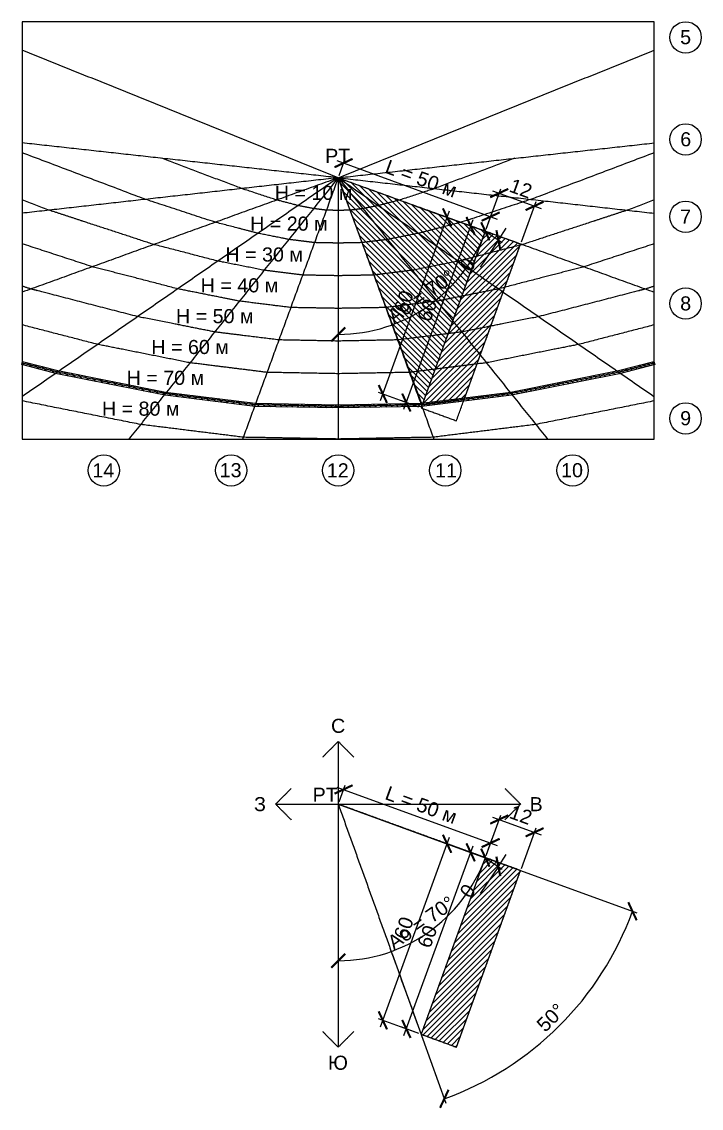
# Model space of a CAD drawing. Header units: metres. Extents: x -136 to 1605, y -2105 to 333.
# Drawn here: x 198.9 to 415.9, y -497.1 to -150.2 of the extents above; entities that cross this region are included whole.
import ezdxf

# ---------------------------------------------------------------- set-up
doc = ezdxf.new("R2010")
doc.units = ezdxf.units.M
doc.layers.add('118', color=7, linetype='Continuous', true_color=0x000000)
doc.styles.add('Meters Architectural', font='arial.ttf')
doc.dimstyles.new('Meters Architectural', dxfattribs={"dimscale": 1.5, "dimtxt": 3, "dimasz": 3, "dimexe": 1, "dimexo": 0.5, "dimgap": 1, "dimtad": 1, "dimtoh": 1, "dimdec": 0, "dimzin": 1, "dimdsep": 46, "dimtxsty": 'Meters Architectural', "dimblk": 'ARCHTICK', "dimcen": 3, "dimdle": 1.5, "dimadec": 0, "dimazin": 1, "dimtfac": 1, "dimtdec": 4, "dimtix": 1, "dimtofl": 0, "dimtmove": 1, "dimatfit": 3, "dimldrblk": 'OPEN90', "dimfxl": 1, "dimtolj": 1, "dimtzin": 1, "dimarcsym": 0})

# ---------------------------------------------------------------- blocks, each defined once
blk = doc.blocks.new('_ArchTick')
at = {"color": 0, "linetype": 'ByBlock', "const_width": 0.15}
blk.add_lwpolyline([(-0.5, -0.5), (0.5, 0.5)], dxfattribs=at)
blk = doc.blocks.new('*D4')
at = {"layer": '118', "color": 0, "lineweight": -2}
for p, q in [((300.26, -199.3), (302.22, -193.89)), ((299.6, -194.53), (350.81, -213.17)), ((347.24, -216.4), (349.21, -210.99))]:
    blk.add_line(p, q, dxfattribs=at)
at = {"layer": 'Defpoints', "color": 0}
for p in [(300, -200), (348.69, -212.4), (346.98, -217.1)]:
    blk.add_point(p, dxfattribs=at)
at = {"layer": '118', "color": 0, "lineweight": -2, "xscale": 4.5, "yscale": 4.5, "zscale": 4.5}
for p, rotation in [((301.71, -195.3), 160), ((348.69, -212.4), 340)]:
    blk.add_blockref('_ArchTick', p, dxfattribs=dict(at, rotation=rotation))
at = {"layer": '118', "color": 0, "insert": (326.5, -200.28), "char_height": 4.5, "attachment_point": 5, "rotation": 340, "style": 'Meters Architectural'}
blk.add_mtext('\\A1;L = 50 м', dxfattribs=at)
blk = doc.blocks.new('*D5')
at = {"layer": '118', "color": 0, "lineweight": -2}
for p, q in [((299.6, -394.53), (350.81, -413.17)), ((300.26, -399.3), (302.22, -393.89)), ((347.24, -416.4), (349.21, -410.99))]:
    blk.add_line(p, q, dxfattribs=at)
at = {"layer": 'Defpoints', "color": 0}
for p in [(300, -400), (348.69, -412.4), (346.98, -417.1)]:
    blk.add_point(p, dxfattribs=at)
at = {"layer": '118', "color": 0, "lineweight": -2, "xscale": 4.5, "yscale": 4.5, "zscale": 4.5}
for p, rotation in [((301.71, -395.3), 160), ((348.69, -412.4), 340)]:
    blk.add_blockref('_ArchTick', p, dxfattribs=dict(at, rotation=rotation))
at = {"layer": '118', "color": 0, "insert": (326.5, -400.28), "char_height": 4.5, "attachment_point": 5, "rotation": 340, "style": 'Meters Architectural'}
blk.add_mtext('\\A1;L = 50 м', dxfattribs=at)
blk = doc.blocks.new('*D12')
at = {"layer": '118', "color": 0, "lineweight": -2}
for p, q in [((321, -273.89), (343.06, -213.28)), ((346.28, -216.84), (340.88, -214.88)), ((325.76, -273.23), (320.36, -271.26))]:
    blk.add_line(p, q, dxfattribs=at)
at = {"layer": 'Defpoints', "color": 0}
for p in [(342.29, -215.39), (346.98, -217.1), (326.46, -273.48)]:
    blk.add_point(p, dxfattribs=at)
at = {"layer": '118', "color": 0, "lineweight": -2, "xscale": 4.5, "yscale": 4.5, "zscale": 4.5}
for p, rotation in [((342.29, -215.39), 70.00000000000003), ((321.76, -271.77), 250)]:
    blk.add_blockref('_ArchTick', p, dxfattribs=dict(at, rotation=rotation))
at = {"layer": '118', "color": 0, "insert": (328.46, -242.28), "char_height": 4.5, "attachment_point": 5, "rotation": 70, "style": 'Meters Architectural'}
blk.add_mtext('\\A1;60', dxfattribs=at)
blk = doc.blocks.new('*D13')
at = {"layer": '118', "color": 0, "lineweight": -2}
for p, q in [((347.61, -217.52), (352.39, -220.71)), ((347.61, -217.52), (352.39, -220.71)), ((351.14, -219.87), (353.64, -216.13)), ((351.14, -219.87), (345.36, -228.55))]:
    blk.add_line(p, q, dxfattribs=at)
at = {"layer": 'Defpoints', "color": 0}
for p in [(346.98, -217.1), (346.98, -217.1), (351.14, -219.87)]:
    blk.add_point(p, dxfattribs=at)
at = {"layer": '118', "color": 0, "lineweight": -2, "xscale": 4.5, "yscale": 4.5, "zscale": 4.5}
for rotation in [236.3099324740203, 56.30993247402022]:
    blk.add_blockref('_ArchTick', (351.14, -219.87), dxfattribs=dict(at, rotation=rotation))
at = {"layer": '118', "color": 0, "insert": (341.35, -227.72), "char_height": 4.5, "attachment_point": 5, "rotation": 56.3099, "style": 'Meters Architectural'}
blk.add_mtext('\\A1;0', dxfattribs=at)
blk = doc.blocks.new('*D14')
at = {"layer": '118', "color": 0, "lineweight": -2}
for p, q in [((313.48, -271.15), (335.54, -210.54)), ((346.28, -216.84), (333.36, -212.14)), ((325.76, -273.23), (312.84, -268.52))]:
    blk.add_line(p, q, dxfattribs=at)
at = {"layer": 'Defpoints', "color": 0}
for p in [(334.77, -212.65), (346.98, -217.1), (326.46, -273.48)]:
    blk.add_point(p, dxfattribs=at)
at = {"layer": '118', "color": 0, "lineweight": -2, "xscale": 4.5, "yscale": 4.5, "zscale": 4.5}
for p, rotation in [((334.77, -212.65), 70.00000000000003), ((314.25, -269.04), 250)]:
    blk.add_blockref('_ArchTick', p, dxfattribs=dict(at, rotation=rotation))
at = {"layer": '118', "color": 0, "insert": (320.94, -239.55), "char_height": 4.5, "attachment_point": 5, "rotation": 70, "style": 'Meters Architectural'}
blk.add_mtext('\\A1;60', dxfattribs=at)
blk = doc.blocks.new('*D15')
at = {"layer": '118', "color": 0, "lineweight": -2}
for p, q in [((347.24, -216.4), (351.94, -203.48)), ((349.32, -204.12), (364.82, -209.76)), ((358.52, -220.5), (363.22, -207.58))]:
    blk.add_line(p, q, dxfattribs=at)
at = {"layer": 'Defpoints', "color": 0}
for p in [(362.71, -208.99), (346.98, -217.1), (358.26, -221.21)]:
    blk.add_point(p, dxfattribs=at)
at = {"layer": '118', "color": 0, "lineweight": -2, "xscale": 4.5, "yscale": 4.5, "zscale": 4.5}
for p, rotation in [((351.43, -204.89), 160), ((362.71, -208.99), 340)]:
    blk.add_blockref('_ArchTick', p, dxfattribs=dict(at, rotation=rotation))
at = {"layer": '118', "color": 0, "insert": (358.35, -203.4), "char_height": 4.5, "attachment_point": 5, "rotation": 340, "style": 'Meters Architectural'}
blk.add_mtext('\\A1;12', dxfattribs=at)
blk = doc.blocks.new('*D16')
at = {"layer": '118', "color": 0, "lineweight": -2}
for p, q in [((347.69, -417.36), (395.38, -434.72)), ((317.2, -447.75), (334.39, -495.5))]:
    blk.add_line(p, q, dxfattribs=at)
blk.add_arc((300, -400), 100, 289.8056, 340, dxfattribs=at)
at = {"layer": 'Defpoints', "color": 0}
for p in [(300, -400), (300, -400), (346.98, -417.1), (316.94, -447.04), (359.53, -480.35)]:
    blk.add_point(p, dxfattribs=at)
at = {"layer": '118', "color": 0, "lineweight": -2, "xscale": 4.5, "yscale": 4.5, "zscale": 4.5}
for p, rotation in [((393.97, -434.2), 69.99999999999997), ((333.88, -494.08), 199.8055710922652)]:
    blk.add_blockref('_ArchTick', p, dxfattribs=dict(at, rotation=rotation))
at = {"layer": '118', "color": 0, "insert": (367.91, -468.14), "char_height": 4.5, "attachment_point": 5, "rotation": 44.9028, "style": 'Meters Architectural'}
blk.add_mtext('\\A1;50%%d', dxfattribs=at)
blk = doc.blocks.new('_Open90')
at = {"color": 0, "linetype": 'ByBlock', "lineweight": -2}
for p, q in [((0, 0), (-1, 0)), ((-0.5, 0.5), (0, 0)), ((0, 0), (-0.5, -0.5))]:
    blk.add_line(p, q, dxfattribs=at)
blk = doc.blocks.new('*D17')
at = {"layer": '118', "color": 0, "lineweight": -2}
for p, q in [((321, -473.89), (343.06, -413.28)), ((346.28, -416.84), (340.88, -414.88)), ((325.76, -473.23), (320.36, -471.26))]:
    blk.add_line(p, q, dxfattribs=at)
at = {"layer": 'Defpoints', "color": 0}
for p in [(342.29, -415.39), (346.98, -417.1), (326.46, -473.48)]:
    blk.add_point(p, dxfattribs=at)
at = {"layer": '118', "color": 0, "lineweight": -2, "xscale": 4.5, "yscale": 4.5, "zscale": 4.5}
for p, rotation in [((342.29, -415.39), 70.00000000000003), ((321.76, -471.77), 250)]:
    blk.add_blockref('_ArchTick', p, dxfattribs=dict(at, rotation=rotation))
at = {"layer": '118', "color": 0, "insert": (328.46, -442.28), "char_height": 4.5, "attachment_point": 5, "rotation": 70, "style": 'Meters Architectural'}
blk.add_mtext('\\A1;60', dxfattribs=at)
blk = doc.blocks.new('*D18')
at = {"layer": '118', "color": 0, "lineweight": -2}
for p, q in [((351.14, -419.87), (353.64, -416.13)), ((347.61, -417.52), (352.39, -420.71)), ((347.61, -417.52), (352.39, -420.71)), ((351.14, -419.87), (345.36, -428.55))]:
    blk.add_line(p, q, dxfattribs=at)
at = {"layer": 'Defpoints', "color": 0}
for p in [(346.98, -417.1), (346.98, -417.1), (351.14, -419.87)]:
    blk.add_point(p, dxfattribs=at)
at = {"layer": '118', "color": 0, "lineweight": -2, "xscale": 4.5, "yscale": 4.5, "zscale": 4.5}
for rotation in [236.3099324740203, 56.30993247402022]:
    blk.add_blockref('_ArchTick', (351.14, -419.87), dxfattribs=dict(at, rotation=rotation))
at = {"layer": '118', "color": 0, "insert": (341.35, -427.72), "char_height": 4.5, "attachment_point": 5, "rotation": 56.3099, "style": 'Meters Architectural'}
blk.add_mtext('\\A1;0', dxfattribs=at)
blk = doc.blocks.new('*D19')
at = {"layer": '118', "color": 0, "lineweight": -2}
for p, q in [((313.48, -471.15), (335.54, -410.54)), ((346.28, -416.84), (333.36, -412.14)), ((325.76, -473.23), (312.84, -468.52))]:
    blk.add_line(p, q, dxfattribs=at)
at = {"layer": 'Defpoints', "color": 0}
for p in [(334.77, -412.65), (346.98, -417.1), (326.46, -473.48)]:
    blk.add_point(p, dxfattribs=at)
at = {"layer": '118', "color": 0, "lineweight": -2, "xscale": 4.5, "yscale": 4.5, "zscale": 4.5}
for p, rotation in [((334.77, -412.65), 70.00000000000003), ((314.25, -469.04), 250)]:
    blk.add_blockref('_ArchTick', p, dxfattribs=dict(at, rotation=rotation))
at = {"layer": '118', "color": 0, "insert": (320.94, -439.55), "char_height": 4.5, "attachment_point": 5, "rotation": 70, "style": 'Meters Architectural'}
blk.add_mtext('\\A1;60', dxfattribs=at)
blk = doc.blocks.new('*D20')
at = {"layer": '118', "color": 0, "lineweight": -2}
for p, q in [((347.24, -416.4), (351.94, -403.48)), ((349.32, -404.12), (364.82, -409.76)), ((358.52, -420.5), (363.22, -407.58))]:
    blk.add_line(p, q, dxfattribs=at)
at = {"layer": 'Defpoints', "color": 0}
for p in [(362.71, -408.99), (346.98, -417.1), (358.26, -421.21)]:
    blk.add_point(p, dxfattribs=at)
at = {"layer": '118', "color": 0, "lineweight": -2, "xscale": 4.5, "yscale": 4.5, "zscale": 4.5}
for p, rotation in [((351.43, -404.89), 160), ((362.71, -408.99), 340)]:
    blk.add_blockref('_ArchTick', p, dxfattribs=dict(at, rotation=rotation))
at = {"layer": '118', "color": 0, "insert": (358.35, -403.4), "char_height": 4.5, "attachment_point": 5, "rotation": 340, "style": 'Meters Architectural'}
blk.add_mtext('\\A1;12', dxfattribs=at)
blk = doc.blocks.new('*D43')
at = {"layer": '118', "color": 0, "lineweight": -2}
for p, q in [((324.2, -208.81), (348.39, -217.61)), ((300, -225.75), (300, -251.5))]:
    blk.add_line(p, q, dxfattribs=at)
blk.add_arc((300, -200), 50, 270, 340, dxfattribs=at)
at = {"layer": 'Defpoints', "color": 0}
for p in [(300, -200), (300, -200), (323.49, -208.55), (300, -225), (319.8, -245.91)]:
    blk.add_point(p, dxfattribs=at)
at = {"layer": '118', "color": 0, "lineweight": -2, "xscale": 4.5, "yscale": 4.5, "zscale": 4.5}
for p, rotation in [((346.98, -217.1), 69.99999999999997), ((300, -250), 180)]:
    blk.add_blockref('_ArchTick', p, dxfattribs=dict(at, rotation=rotation))
at = {"layer": '118', "color": 0, "insert": (326.5, -237.85), "char_height": 4.5, "attachment_point": 5, "rotation": 35, "style": 'Meters Architectural'}
blk.add_mtext('Aо = 70°', dxfattribs=at)
blk = doc.blocks.new('*D44')
at = {"layer": '118', "color": 0, "lineweight": -2}
for p, q in [((324.2, -408.81), (348.39, -417.61)), ((300, -425.75), (300, -451.5))]:
    blk.add_line(p, q, dxfattribs=at)
blk.add_arc((300, -400), 50, 270, 340, dxfattribs=at)
at = {"layer": 'Defpoints', "color": 0}
for p in [(300, -400), (300, -400), (323.49, -408.55), (300, -425), (319.8, -445.91)]:
    blk.add_point(p, dxfattribs=at)
at = {"layer": '118', "color": 0, "lineweight": -2, "xscale": 4.5, "yscale": 4.5, "zscale": 4.5}
for p, rotation in [((346.98, -417.1), 70.0000000000001), ((300, -450), 180)]:
    blk.add_blockref('_ArchTick', p, dxfattribs=dict(at, rotation=rotation))
at = {"layer": '118', "color": 0, "insert": (326.5, -437.85), "char_height": 4.5, "attachment_point": 5, "rotation": 35, "style": 'Meters Architectural'}
blk.add_mtext('Aо = 70°', dxfattribs=at)

msp = doc.modelspace()

# ---------------------------------------------------------------- hatches: boundary and pattern name
at = {"layer": '118', "true_color": 0xff6b6b, "extrusion": (0, 0, -1)}
h = msp.add_hatch(dxfattribs=at)
h.set_pattern_fill('Hatch1', color=11, scale=10, angle=45, style=0, pattern_type=2)
h.set_pattern_definition([(45, (-9e-14, -6e-14), (-0.8838835, 0.8838835), [])])
h.paths.add_polyline_path([(-300, -200), (-346.98, -217.1), (-326.84, -272.46)], flags=0)
at = {"layer": '118', "true_color": 0xd671f5}
h = msp.add_hatch(dxfattribs=at)
h.set_pattern_fill('Hatch1', color=201, scale=10, angle=45, style=0, pattern_type=2)
h.set_pattern_definition([(45, (2e-14, 0), (-0.8838835, 0.8838835), [])])
h.paths.add_polyline_path([(358.26, -221.21), (346.98, -217.1), (326.84, -272.46), (340.21, -270.79)], flags=0)
at = {"layer": '118', "true_color": 0xd671f5, "extrusion": (0, 0, -1)}
h = msp.add_hatch(dxfattribs=at)
h.set_pattern_fill('Hatch1', color=201, scale=10, angle=45, style=0, pattern_type=2)
h.set_pattern_definition([(45, (1e-14, 0), (-0.8838835, 0.8838835), [])])
h.paths.add_polyline_path([(-401.07, -259.63), (-389.75, -262.56), (-355.3, -269.42), (-326.57, -273), (-300, -273.5), (-273.43, -273), (-244.7, -269.42), (-210.25, -262.56), (-198.93, -259.63), (-199.18, -258.67), (-210.47, -261.58), (-244.86, -268.43), (-273.51, -272), (-300, -272.5), (-326.49, -272), (-355.14, -268.43), (-389.53, -261.58), (-400.82, -258.67)], flags=0)
at = {"layer": '118', "true_color": 0xd671f5}
h = msp.add_hatch(dxfattribs=at)
h.set_pattern_fill('Hatch1', color=201, scale=10, angle=45, style=0, pattern_type=2)
h.set_pattern_definition([(45, (-9e-14, 2e-13), (-0.8838835, 0.8838835), [])])
h.paths.add_polyline_path([(346.98, -417.1), (326.46, -473.48), (337.74, -477.59), (358.26, -421.21)], flags=0)

# ---------------------------------------------------------------- linework, layer by layer
at = {"layer": '118'}
for p, q in [((300, -200), (346.98, -217.1)), ((300, -380), (300, -477.59)), ((280, -400), (358.26, -400)), ((300, -400), (346.98, -417.1))]:
    msp.add_line(p, q, dxfattribs=at)
for points in [[(199.05, -283.42), (400.95, -283.42), (400.95, -150.21), (199.05, -150.21)], [(300, -200), (346.98, -217.1), (326.84, -272.46)], [(358.26, -221.21), (346.98, -217.1), (326.84, -272.46), (340.21, -270.79)], [(401.07, -259.63), (389.75, -262.56), (355.3, -269.42), (326.57, -273), (300, -273.5), (273.43, -273), (244.7, -269.42), (210.25, -262.56), (198.93, -259.63), (199.18, -258.67), (210.47, -261.58), (244.86, -268.43), (273.51, -272), (300, -272.5), (326.49, -272), (355.14, -268.43), (389.53, -261.58), (400.82, -258.67)], [(346.98, -417.1), (326.46, -473.48), (337.74, -477.59), (358.26, -421.21)]]:
    msp.add_lwpolyline(points, close=True, dxfattribs=at)
for centre in [(410.95, -155.17), (410.95, -187.75), (410.95, -212.44), (410.95, -240.16), (410.95, -276.82), (225.15, -293.42), (265.81, -293.42), (300, -293.42), (334.19, -293.42), (374.85, -293.42)]:
    msp.add_circle(centre, 5, dxfattribs=at)
for points in [[(300, -200), (249.53, -179.61), (199.05, -159.22)], [(300, -200), (350.47, -179.61), (400.95, -159.22)], [(300, -200), (249.53, -194.43), (199.05, -188.86)], [(300, -200), (350.47, -194.43), (400.95, -188.86)], [(300, -200), (249.53, -205.66), (199.05, -211.32)], [(300, -200), (249.53, -218.27), (199.05, -236.54)], [(300, -200), (249.53, -234.95), (199.05, -269.9)], [(300, -200), (266.58, -241.71), (233.17, -283.42)], [(300, -200), (284.74, -241.71), (269.47, -283.42)], [(300, -200), (300, -241.71), (300, -283.42)], [(300, -200), (315.26, -241.71), (330.53, -283.42)], [(300, -200), (333.42, -241.71), (366.83, -283.42)], [(300, -200), (350.47, -234.95), (400.95, -269.9)], [(300, -200), (350.47, -218.27), (400.95, -236.54)], [(300, -200), (350.47, -205.66), (400.95, -211.32)], [(346.98, -217.1), (336.72, -245.29), (326.46, -273.48)], [(358.26, -221.21), (352.62, -219.15), (346.98, -217.1)], [(337.74, -277.59), (348, -249.4), (358.26, -221.21)], [(326.46, -273.48), (332.1, -275.53), (337.74, -277.59)], [(300, -380), (297.5, -382.5), (295, -385)], [(300, -380), (302.5, -382.5), (305, -385)], [(285, -395), (282.5, -397.5), (280, -400)], [(353.26, -395), (355.76, -397.5), (358.26, -400)], [(280, -400), (282.5, -402.5), (285, -405)], [(300, -400), (313.23, -436.74), (326.46, -473.48)], [(358.26, -421.21), (329.13, -410.6), (300, -400)], [(358.26, -400), (355.76, -402.5), (353.26, -405)], [(346.98, -417.1), (336.72, -445.29), (326.46, -473.48)], [(358.26, -421.21), (352.62, -419.15), (346.98, -417.1)], [(337.74, -477.59), (348, -449.4), (358.26, -421.21)], [(295, -472.59), (297.5, -475.09), (300, -477.59)], [(305, -472.59), (302.5, -475.09), (300, -477.59)], [(326.46, -473.48), (332.1, -475.53), (337.74, -477.59)]]:
    msp.add_open_spline(points, degree=2, dxfattribs=at)
for points, knots in [([(400.95, -192.01), (381.24, -199.46), (361.54, -206.9), (350.39, -210.56), (339.25, -214.21), (332.43, -215.97), (325.61, -217.73), (320.69, -218.71), (315.78, -219.69), (311.68, -220.2), (307.58, -220.71), (303.79, -220.78), (300, -220.86), (296.21, -220.78), (292.42, -220.71), (288.32, -220.2), (284.22, -219.69), (279.31, -218.71), (274.39, -217.73), (267.57, -215.97), (260.75, -214.21), (249.61, -210.56), (238.46, -206.9), (218.76, -199.46), (199.05, -192.01)], [0.23034, 0.23034, 0.23034, 1, 1, 2, 2, 3, 3, 4, 4, 5, 5, 6, 6, 7, 7, 8, 8, 9, 9, 10, 10, 11, 11, 11.76966, 11.76966, 11.76966]), ([(356.37, -193.78), (343.57, -198.61), (330.77, -203.45), (325.2, -205.28), (319.63, -207.1), (316.22, -207.99), (312.81, -208.87), (310.35, -209.36), (307.89, -209.85), (305.84, -210.1), (303.79, -210.36), (301.9, -210.39), (300, -210.43), (298.1, -210.39), (296.21, -210.36), (294.16, -210.1), (292.11, -209.85), (289.65, -209.36), (287.19, -208.87), (283.78, -207.99), (280.37, -207.1), (274.8, -205.28), (269.23, -203.45), (256.43, -198.61), (243.63, -193.78)], [0, 0, 0, 1, 1, 2, 2, 3, 3, 4, 4, 5, 5, 6, 6, 7, 7, 8, 8, 9, 9, 10, 10, 11, 11, 12, 12, 12]), ([(400.95, -207.09), (396.62, -208.72), (392.3, -210.35), (375.59, -215.83), (358.88, -221.31), (348.65, -223.96), (338.42, -226.6), (331.04, -228.07), (323.67, -229.54), (317.52, -230.31), (311.37, -231.07), (305.69, -231.18), (300, -231.28), (294.31, -231.18), (288.63, -231.07), (282.48, -230.31), (276.33, -229.54), (268.96, -228.07), (261.58, -226.6), (251.35, -223.96), (241.12, -221.31), (224.41, -215.83), (207.7, -210.35), (203.38, -208.72), (199.05, -207.09)], [0.887472, 0.887472, 0.887472, 1, 1, 2, 2, 3, 3, 4, 4, 5, 5, 6, 6, 7, 7, 8, 8, 9, 9, 10, 10, 11, 11, 11.112528, 11.112528, 11.112528]), ([(400.95, -221.06), (389.72, -224.74), (378.5, -228.42), (364.86, -231.94), (351.22, -235.47), (341.39, -237.43), (331.55, -239.39), (323.36, -240.41), (315.16, -241.43), (307.58, -241.57), (300, -241.71), (292.42, -241.57), (284.84, -241.43), (276.64, -240.41), (268.45, -239.39), (258.61, -237.43), (248.78, -235.47), (235.14, -231.94), (221.5, -228.42), (210.28, -224.74), (199.05, -221.06)], [1.496409, 1.496409, 1.496409, 2, 2, 3, 3, 4, 4, 5, 5, 6, 6, 7, 7, 8, 8, 9, 9, 10, 10, 10.503591, 10.503591, 10.503591]), ([(400.95, -234.6), (399.54, -235.06), (398.13, -235.52), (381.08, -239.93), (364.03, -244.34), (351.74, -246.79), (339.44, -249.23), (329.2, -250.51), (318.95, -251.78), (309.48, -251.96), (300, -252.14), (290.52, -251.96), (281.05, -251.78), (270.8, -250.51), (260.56, -249.23), (248.26, -246.79), (235.97, -244.34), (218.92, -239.93), (201.87, -235.52), (200.46, -235.06), (199.05, -234.6)], [1.949394, 1.949394, 1.949394, 2, 2, 3, 3, 4, 4, 5, 5, 6, 6, 7, 7, 8, 8, 9, 9, 10, 10, 10.050606, 10.050606, 10.050606]), ([(400.95, -246.97), (388.89, -250.09), (376.84, -253.2), (362.08, -256.14), (347.33, -259.08), (335.04, -260.61), (322.74, -262.14), (311.37, -262.35), (300, -262.57), (288.63, -262.35), (277.26, -262.14), (264.96, -260.61), (252.67, -259.08), (237.92, -256.14), (223.16, -253.2), (211.11, -250.09), (199.05, -246.97)], [2.410756, 2.410756, 2.410756, 3, 3, 4, 4, 5, 5, 6, 6, 7, 7, 8, 8, 9, 9, 9.589244, 9.589244, 9.589244]), ([(400.95, -259.15), (395.29, -260.61), (389.64, -262.07), (372.43, -265.5), (355.22, -268.93), (340.88, -270.71), (326.53, -272.5), (313.27, -272.75), (300, -273), (286.73, -272.75), (273.47, -272.5), (259.12, -270.71), (244.78, -268.93), (227.57, -265.5), (210.36, -262.07), (204.71, -260.61), (199.05, -259.15)], [2.763218, 2.763218, 2.763218, 3, 3, 4, 4, 5, 5, 6, 6, 7, 7, 8, 8, 9, 9, 9.236782, 9.236782, 9.236782]), ([(300, -283.42), (284.84, -283.14), (269.68, -282.85), (253.29, -280.81), (236.89, -278.77), (217.97, -275.01), (199.05, -271.24)], [6, 6, 6, 7, 7, 8, 8, 8.961778, 8.961778, 8.961778]), ([(400.95, -271.24), (382.03, -275.01), (363.11, -278.77), (346.71, -280.81), (330.32, -282.85), (315.16, -283.14), (300, -283.42)], [3.038222, 3.038222, 3.038222, 4, 4, 5, 5, 6, 6, 6])]:
    msp.add_open_spline(points, degree=2, knots=knots, dxfattribs=at)

# ---------------------------------------------------------------- texts
at = {"layer": '118', "char_height": 4.5, "attachment_point": 1, "style": 'Meters Architectural'}
for s, insert, width in [('5', (409.2, -152.84), 15.5054), ('6', (409.23, -185.45), 15.4076), ('РТ', (295.82, -190.75), 24.7989), ('H = 10 м', (279.75, -202.55), 57.4728), ('7', (409.2, -210.16), 15.4076), ('H = 20 м', (271.86, -212.39), 57.4728), ('H = 30 м', (263.97, -222.24), 57.4728), ('H = 40 м', (256.08, -232.09), 57.4728), ('8', (409.21, -237.86), 15.4565), ('H = 50 м', (248.19, -241.93), 57.4728), ('H = 60 м', (240.31, -251.78), 57.4728), ('H = 70 м', (232.42, -261.63), 57.4728), ('H = 80 м', (224.53, -271.47), 57.4728), ('9', (409.21, -274.52), 15.4565), ('14', (221.5, -291.17), 22.3043), ('13', (262.14, -291.12), 22.3533), ('12', (296.36, -291.17), 22.2554), ('11', (330.95, -291.17), 20.6413), ('10', (371.18, -291.12), 22.3533), ('С', (297.71, -372.74), 17.5598), ('РТ', (291.82, -394.75), 24.7989), ('З', (273.12, -397.74), 16.0924), ('В', (361.11, -397.75), 16.7283), ('Ю', (296.75, -480.32), 21.0326)]:
    msp.add_mtext(s, dxfattribs=dict(at, insert=insert, width=width))

# ---------------------------------------------------------------- dimensions: what is measured, and where the dimension line sits
at = {"layer": '118'}
for base, p1, p2, picture, middle in [((348.69, -212.4), (300, -200), (346.98, -217.1), '*D4', (326.5, -200.28)), ((348.69, -412.4), (300, -400), (346.98, -417.1), '*D5', (326.5, -400.28))]:
    dim = msp.add_linear_dim(base=base, p1=p1, p2=p2, angle=340, text='L = 50 м', dimstyle='Meters Architectural', override={"dimscale": 1.5, "dimtxt": 3, "dimasz": 3, "dimexe": 1, "dimexo": 0.5, "dimgap": 1, "dimtad": 1, "dimtih": 0, "dimtoh": 0, "dimdec": 0, "dimlfac": 1, "dimzin": 1, "dimtxsty": 'Meters Architectural', "dimblk": 'ArchTick', "dimsah": 0, "dimcen": 3, "dimdle": 1.5, "dimazin": 1, "dimtix": 0, "dimtmove": 0, "dimtzin": 1}, dxfattribs=at)
    dim.commit()
    dim.dimension.update_dxf_attribs({"geometry": picture, "text_midpoint": middle})
for base, line1, line2, picture, middle in [((319.8, -245.91), ((300, -225), (300, -200)), ((300, -200), (323.49, -208.55)), '*D43', (326.5, -237.85)), ((319.8, -445.91), ((300, -425), (300, -400)), ((300, -400), (323.49, -408.55)), '*D44', (326.5, -437.85))]:
    dim = msp.add_angular_dim_2l(base=base, line1=line1, line2=line2, text='Aо = 70°', dimstyle='Meters Architectural', override={"dimtad": 1, "dimtxsty": 'Meters Architectural', "dimblk": 'ArchTick', "dimsah": 0}, dxfattribs=at)
    dim.commit()
    dim.dimension.update_dxf_attribs({"geometry": picture, "text_midpoint": middle})
for base, p1, p2, angle, picture, middle in [((362.71, -208.99), (346.98, -217.1), (358.26, -221.21), 340, '*D15', (358.35, -203.4)), ((334.77, -212.65), (326.46, -273.48), (346.98, -217.1), 70, '*D14', (320.94, -239.55)), ((342.29, -215.39), (326.46, -273.48), (346.98, -217.1), 70, '*D12', (328.46, -242.28)), ((351.14488251, -219.87450815), (346.98463104, -217.10100717), (346.98463104, -217.10100717), 236.30993247, '*D13', (341.34853036, -227.72344659)), ((362.71, -408.99), (346.98, -417.1), (358.26, -421.21), 340, '*D20', (358.35, -403.4)), ((334.77, -412.65), (326.46, -473.48), (346.98, -417.1), 70, '*D19', (320.94, -439.55)), ((342.29, -415.39), (326.46, -473.48), (346.98, -417.1), 70, '*D17', (328.46, -442.28)), ((351.14488251, -419.87450815), (346.98463104, -417.10100717), (346.98463104, -417.10100717), 236.30993247, '*D18', (341.34853036, -427.72344659))]:
    dim = msp.add_linear_dim(base=base, p1=p1, p2=p2, angle=angle, dimstyle='Meters Architectural', override={"dimscale": 1.5, "dimtxt": 3, "dimasz": 3, "dimexe": 1, "dimexo": 0.5, "dimgap": 1, "dimtad": 1, "dimtih": 0, "dimtoh": 0, "dimdec": 0, "dimlfac": 1, "dimzin": 1, "dimtxsty": 'Meters Architectural', "dimblk": 'ArchTick', "dimsah": 0, "dimcen": 3, "dimdle": 1.5, "dimazin": 1, "dimtix": 0, "dimtmove": 0, "dimtzin": 1}, dxfattribs=at)
    dim.commit()
    dim.dimension.update_dxf_attribs({"geometry": picture, "text_midpoint": middle})
dim = msp.add_angular_dim_2l(base=(359.53, -480.35), line1=((316.94, -447.04), (300, -400)), line2=((300, -400), (346.98, -417.1)), dimstyle='Meters Architectural', override={"dimtad": 1, "dimtxsty": 'Meters Architectural', "dimblk": 'ArchTick', "dimsah": 0}, dxfattribs=at)
dim.commit()
dim.dimension.update_dxf_attribs({"geometry": '*D16', "text_midpoint": (367.91, -468.14)})

doc.saveas('drawing.dxf')
